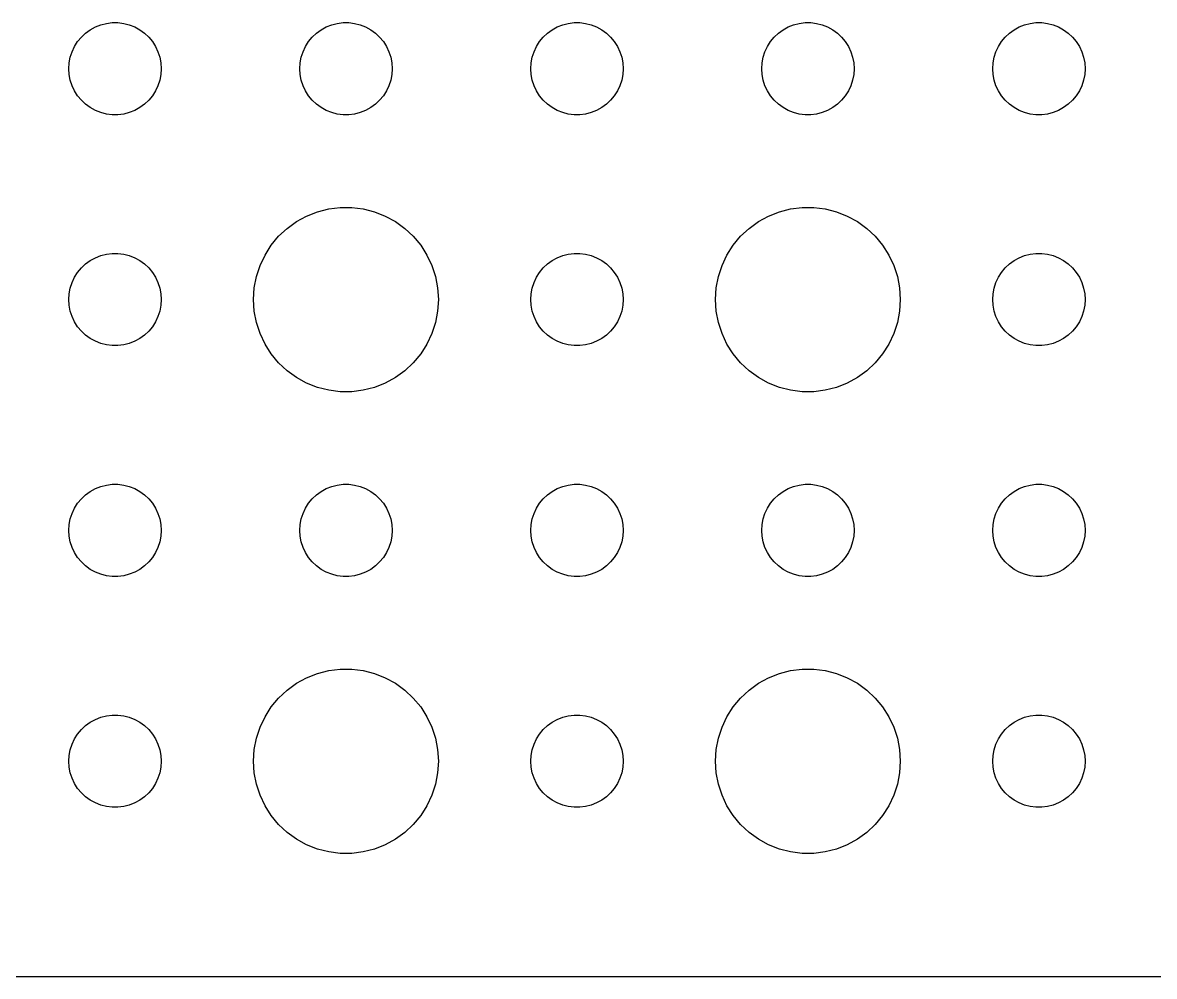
# Model space of a CAD drawing. Header units: metres. Extents: x -150 to 150, y -149 to 149.
# Drawn here: x -3 to 33.75, y -149.49 to -118.5 of the extents above; entities that cross this region are included whole.
import ezdxf

# ---------------------------------------------------------------- set-up
doc = ezdxf.new("R2010")
doc.units = ezdxf.units.M

msp = doc.modelspace()

# ---------------------------------------------------------------- linework, layer by layer
for p, q in [((-0.80373, -118.734), (-0.63866, -118.643)), ((-0.63866, -118.643), (-0.46352, -118.573)), ((-0.46352, -118.573), (-0.28107, -118.527)), ((-0.28107, -118.527), (-0.09418, -118.503)), ((-0.09418, -118.503), (0.09418, -118.503)), ((0.09418, -118.503), (0.28107, -118.527)), ((0.28107, -118.527), (0.46352, -118.573)), ((0.46352, -118.573), (0.63866, -118.643)), ((0.63866, -118.643), (0.80373, -118.734)), ((6.69626, -118.734), (6.86133, -118.643)), ((6.86133, -118.643), (7.03647, -118.573)), ((7.03647, -118.573), (7.21892, -118.527)), ((7.21892, -118.527), (7.40581, -118.503)), ((7.40581, -118.503), (7.59418, -118.503)), ((7.59418, -118.503), (7.78107, -118.527)), ((7.78107, -118.527), (7.96352, -118.573)), ((7.96352, -118.573), (8.13866, -118.643)), ((8.13866, -118.643), (8.30373, -118.734)), ((14.1963, -118.734), (14.3613, -118.643)), ((14.3613, -118.643), (14.5365, -118.573)), ((14.5365, -118.573), (14.7189, -118.527)), ((14.7189, -118.527), (14.9058, -118.503)), ((14.9058, -118.503), (15.0942, -118.503)), ((15.0942, -118.503), (15.2811, -118.527)), ((15.2811, -118.527), (15.4635, -118.573)), ((15.4635, -118.573), (15.6387, -118.643)), ((15.6387, -118.643), (15.8037, -118.734)), ((21.6963, -118.734), (21.8613, -118.643)), ((21.8613, -118.643), (22.0365, -118.573)), ((22.0365, -118.573), (22.2189, -118.527)), ((22.2189, -118.527), (22.4058, -118.503)), ((22.4058, -118.503), (22.5942, -118.503)), ((22.5942, -118.503), (22.7811, -118.527)), ((22.7811, -118.527), (22.9635, -118.573)), ((22.9635, -118.573), (23.1387, -118.643)), ((23.1387, -118.643), (23.3037, -118.734)), ((29.1963, -118.734), (29.3613, -118.643)), ((29.3613, -118.643), (29.5365, -118.573)), ((29.5365, -118.573), (29.7189, -118.527)), ((29.7189, -118.527), (29.9058, -118.503)), ((29.9058, -118.503), (30.0942, -118.503)), ((30.0942, -118.503), (30.2811, -118.527)), ((30.2811, -118.527), (30.4635, -118.573)), ((30.4635, -118.573), (30.6387, -118.643)), ((30.6387, -118.643), (30.8037, -118.734)), ((-1.21352, -119.118), (-1.09344, -118.973)), ((-1.09344, -118.973), (-0.95613, -118.844)), ((-0.95613, -118.844), (-0.80373, -118.734)), ((0.80373, -118.734), (0.95613, -118.844)), ((0.95613, -118.844), (1.09344, -118.973)), ((1.09344, -118.973), (1.21352, -119.118)), ((6.28647, -119.118), (6.40654, -118.973)), ((6.40654, -118.973), (6.54385, -118.844)), ((6.54385, -118.844), (6.69626, -118.734)), ((8.30373, -118.734), (8.45613, -118.844)), ((8.45613, -118.844), (8.59344, -118.973)), ((8.59344, -118.973), (8.71352, -119.118)), ((13.7865, -119.118), (13.9065, -118.973)), ((13.9065, -118.973), (14.0439, -118.844)), ((14.0439, -118.844), (14.1963, -118.734)), ((15.8037, -118.734), (15.9561, -118.844)), ((15.9561, -118.844), (16.0934, -118.973)), ((16.0934, -118.973), (16.2135, -119.118)), ((21.2865, -119.118), (21.4065, -118.973)), ((21.4065, -118.973), (21.5439, -118.844)), ((21.5439, -118.844), (21.6963, -118.734)), ((23.3037, -118.734), (23.4561, -118.844)), ((23.4561, -118.844), (23.5934, -118.973)), ((23.5934, -118.973), (23.7135, -119.118)), ((28.7865, -119.118), (28.9065, -118.973)), ((28.9065, -118.973), (29.0439, -118.844)), ((29.0439, -118.844), (29.1963, -118.734)), ((30.8037, -118.734), (30.9561, -118.844)), ((30.9561, -118.844), (31.0934, -118.973)), ((31.0934, -118.973), (31.2135, -119.118)), ((-1.39465, -119.448), (-1.31445, -119.277)), ((-1.31445, -119.277), (-1.21352, -119.118)), ((1.21352, -119.118), (1.31445, -119.277)), ((1.31445, -119.277), (1.39465, -119.448)), ((6.10533, -119.448), (6.18553, -119.277)), ((6.18553, -119.277), (6.28647, -119.118)), ((8.71352, -119.118), (8.81445, -119.277)), ((8.81445, -119.277), (8.89465, -119.448)), ((13.6053, -119.448), (13.6855, -119.277)), ((13.6855, -119.277), (13.7865, -119.118)), ((16.2135, -119.118), (16.3145, -119.277)), ((16.3145, -119.277), (16.3947, -119.448)), ((21.1053, -119.448), (21.1855, -119.277)), ((21.1855, -119.277), (21.2865, -119.118)), ((23.7135, -119.118), (23.8145, -119.277)), ((23.8145, -119.277), (23.8947, -119.448)), ((28.6053, -119.448), (28.6855, -119.277)), ((28.6855, -119.277), (28.7865, -119.118)), ((31.2135, -119.118), (31.3145, -119.277)), ((31.3145, -119.277), (31.3947, -119.448)), ((-1.48816, -119.812), (-1.45287, -119.627)), ((-1.45287, -119.627), (-1.39465, -119.448)), ((1.39465, -119.448), (1.45287, -119.627)), ((1.45287, -119.627), (1.48816, -119.812)), ((6.01183, -119.812), (6.04712, -119.627)), ((6.04712, -119.627), (6.10533, -119.448)), ((8.89465, -119.448), (8.95287, -119.627)), ((8.95287, -119.627), (8.98816, -119.812)), ((13.5118, -119.812), (13.5471, -119.627)), ((13.5471, -119.627), (13.6053, -119.448)), ((16.3947, -119.448), (16.4529, -119.627)), ((16.4529, -119.627), (16.4882, -119.812)), ((21.0118, -119.812), (21.0471, -119.627)), ((21.0471, -119.627), (21.1053, -119.448)), ((23.8947, -119.448), (23.9529, -119.627)), ((23.9529, -119.627), (23.9882, -119.812)), ((28.5118, -119.812), (28.5471, -119.627)), ((28.5471, -119.627), (28.6053, -119.448)), ((31.3947, -119.448), (31.4529, -119.627)), ((31.4529, -119.627), (31.4882, -119.812)), ((-1.5, -120), (-1.48816, -119.812)), ((-1.48816, -120.188), (-1.5, -120)), ((1.48816, -119.812), (1.5, -120)), ((1.5, -120), (1.48816, -120.188)), ((6, -120), (6.01183, -119.812)), ((6.01183, -120.188), (6, -120)), ((8.98816, -119.812), (9, -120)), ((9, -120), (8.98816, -120.188)), ((13.5, -120), (13.5118, -119.812)), ((13.5118, -120.188), (13.5, -120)), ((16.4882, -119.812), (16.5, -120)), ((16.5, -120), (16.4882, -120.188)), ((21, -120), (21.0118, -119.812)), ((21.0118, -120.188), (21, -120)), ((23.9882, -119.812), (24, -120)), ((24, -120), (23.9882, -120.188)), ((28.5, -120), (28.5118, -119.812)), ((28.5118, -120.188), (28.5, -120)), ((31.4882, -119.812), (31.5, -120)), ((31.5, -120), (31.4882, -120.188)), ((-1.45287, -120.373), (-1.48816, -120.188)), ((-1.39465, -120.552), (-1.45287, -120.373)), ((1.45287, -120.373), (1.39465, -120.552)), ((1.48816, -120.188), (1.45287, -120.373)), ((6.04712, -120.373), (6.01183, -120.188)), ((6.10533, -120.552), (6.04712, -120.373)), ((8.95287, -120.373), (8.89465, -120.552)), ((8.98816, -120.188), (8.95287, -120.373)), ((13.5471, -120.373), (13.5118, -120.188)), ((13.6053, -120.552), (13.5471, -120.373)), ((16.4529, -120.373), (16.3947, -120.552)), ((16.4882, -120.188), (16.4529, -120.373)), ((21.0471, -120.373), (21.0118, -120.188)), ((21.1053, -120.552), (21.0471, -120.373)), ((23.9529, -120.373), (23.8947, -120.552)), ((23.9882, -120.188), (23.9529, -120.373)), ((28.5471, -120.373), (28.5118, -120.188)), ((28.6053, -120.552), (28.5471, -120.373)), ((31.4529, -120.373), (31.3947, -120.552)), ((31.4882, -120.188), (31.4529, -120.373)), ((-1.31445, -120.723), (-1.39465, -120.552)), ((-1.21352, -120.882), (-1.31445, -120.723)), ((-1.09344, -121.027), (-1.21352, -120.882)), ((1.21352, -120.882), (1.09344, -121.027)), ((1.31445, -120.723), (1.21352, -120.882)), ((1.39465, -120.552), (1.31445, -120.723)), ((6.18553, -120.723), (6.10533, -120.552)), ((6.28647, -120.882), (6.18553, -120.723)), ((6.40654, -121.027), (6.28647, -120.882)), ((8.71352, -120.882), (8.59344, -121.027)), ((8.81445, -120.723), (8.71352, -120.882)), ((8.89465, -120.552), (8.81445, -120.723)), ((13.6855, -120.723), (13.6053, -120.552)), ((13.7865, -120.882), (13.6855, -120.723)), ((13.9065, -121.027), (13.7865, -120.882)), ((16.2135, -120.882), (16.0934, -121.027)), ((16.3145, -120.723), (16.2135, -120.882)), ((16.3947, -120.552), (16.3145, -120.723)), ((21.1855, -120.723), (21.1053, -120.552)), ((21.2865, -120.882), (21.1855, -120.723)), ((21.4065, -121.027), (21.2865, -120.882)), ((23.7135, -120.882), (23.5934, -121.027)), ((23.8145, -120.723), (23.7135, -120.882)), ((23.8947, -120.552), (23.8145, -120.723)), ((28.6855, -120.723), (28.6053, -120.552)), ((28.7865, -120.882), (28.6855, -120.723)), ((28.9065, -121.027), (28.7865, -120.882)), ((31.2135, -120.882), (31.0934, -121.027)), ((31.3145, -120.723), (31.2135, -120.882)), ((31.3947, -120.552), (31.3145, -120.723)), ((-0.95613, -121.156), (-1.09344, -121.027)), ((-0.80373, -121.266), (-0.95613, -121.156)), ((-0.63866, -121.357), (-0.80373, -121.266)), ((0.80373, -121.266), (0.63866, -121.357)), ((0.95613, -121.156), (0.80373, -121.266)), ((1.09344, -121.027), (0.95613, -121.156)), ((6.54385, -121.156), (6.40654, -121.027)), ((6.69626, -121.266), (6.54385, -121.156)), ((6.86133, -121.357), (6.69626, -121.266)), ((8.30373, -121.266), (8.13866, -121.357)), ((8.45613, -121.156), (8.30373, -121.266)), ((8.59344, -121.027), (8.45613, -121.156)), ((14.0439, -121.156), (13.9065, -121.027)), ((14.1963, -121.266), (14.0439, -121.156)), ((14.3613, -121.357), (14.1963, -121.266)), ((15.8037, -121.266), (15.6387, -121.357)), ((15.9561, -121.156), (15.8037, -121.266)), ((16.0934, -121.027), (15.9561, -121.156)), ((21.5439, -121.156), (21.4065, -121.027)), ((21.6963, -121.266), (21.5439, -121.156)), ((21.8613, -121.357), (21.6963, -121.266)), ((23.3037, -121.266), (23.1387, -121.357)), ((23.4561, -121.156), (23.3037, -121.266)), ((23.5934, -121.027), (23.4561, -121.156)), ((29.0439, -121.156), (28.9065, -121.027)), ((29.1963, -121.266), (29.0439, -121.156)), ((29.3613, -121.357), (29.1963, -121.266)), ((30.8037, -121.266), (30.6387, -121.357)), ((30.9561, -121.156), (30.8037, -121.266)), ((31.0934, -121.027), (30.9561, -121.156)), ((-0.46352, -121.427), (-0.63866, -121.357)), ((-0.28107, -121.473), (-0.46352, -121.427)), ((-0.09418, -121.497), (-0.28107, -121.473)), ((0.09418, -121.497), (-0.09418, -121.497)), ((0.28107, -121.473), (0.09418, -121.497)), ((0.46352, -121.427), (0.28107, -121.473)), ((0.63866, -121.357), (0.46352, -121.427)), ((7.03647, -121.427), (6.86133, -121.357)), ((7.21892, -121.473), (7.03647, -121.427)), ((7.40581, -121.497), (7.21892, -121.473)), ((7.59418, -121.497), (7.40581, -121.497)), ((7.78107, -121.473), (7.59418, -121.497)), ((7.96352, -121.427), (7.78107, -121.473)), ((8.13866, -121.357), (7.96352, -121.427)), ((14.5365, -121.427), (14.3613, -121.357)), ((14.7189, -121.473), (14.5365, -121.427)), ((14.9058, -121.497), (14.7189, -121.473)), ((15.0942, -121.497), (14.9058, -121.497)), ((15.2811, -121.473), (15.0942, -121.497)), ((15.4635, -121.427), (15.2811, -121.473)), ((15.6387, -121.357), (15.4635, -121.427)), ((22.0365, -121.427), (21.8613, -121.357)), ((22.2189, -121.473), (22.0365, -121.427)), ((22.4058, -121.497), (22.2189, -121.473)), ((22.5942, -121.497), (22.4058, -121.497)), ((22.7811, -121.473), (22.5942, -121.497)), ((22.9635, -121.427), (22.7811, -121.473)), ((23.1387, -121.357), (22.9635, -121.427)), ((29.5365, -121.427), (29.3613, -121.357)), ((29.7189, -121.473), (29.5365, -121.427)), ((29.9058, -121.497), (29.7189, -121.473)), ((30.0942, -121.497), (29.9058, -121.497)), ((30.2811, -121.473), (30.0942, -121.497)), ((30.4635, -121.427), (30.2811, -121.473)), ((30.6387, -121.357), (30.4635, -121.427)), ((6.57294, -124.647), (6.93785, -124.553)), ((6.93785, -124.553), (7.31161, -124.506)), ((7.31161, -124.506), (7.68837, -124.506)), ((7.68837, -124.506), (8.06213, -124.553)), ((8.06213, -124.553), (8.42705, -124.647)), ((21.5729, -124.647), (21.9379, -124.553)), ((21.9379, -124.553), (22.3116, -124.506)), ((22.3116, -124.506), (22.6884, -124.506)), ((22.6884, -124.506), (23.0621, -124.553)), ((23.0621, -124.553), (23.427, -124.647)), ((5.89252, -124.967), (6.22266, -124.786)), ((6.22266, -124.786), (6.57294, -124.647)), ((8.42705, -124.647), (8.77733, -124.786)), ((8.77733, -124.786), (9.10747, -124.967)), ((20.8925, -124.967), (21.2227, -124.786)), ((21.2227, -124.786), (21.5729, -124.647)), ((23.427, -124.647), (23.7773, -124.786)), ((23.7773, -124.786), (24.1075, -124.967)), ((5.31308, -125.446), (5.58772, -125.188)), ((5.58772, -125.188), (5.89252, -124.967)), ((9.10747, -124.967), (9.41226, -125.188)), ((9.41226, -125.188), (9.6869, -125.446)), ((20.3131, -125.446), (20.5877, -125.188)), ((20.5877, -125.188), (20.8925, -124.967)), ((24.1075, -124.967), (24.4123, -125.188)), ((24.4123, -125.188), (24.6869, -125.446)), ((5.07294, -125.737), (5.31308, -125.446)), ((9.6869, -125.446), (9.92705, -125.737)), ((20.0729, -125.737), (20.3131, -125.446)), ((24.6869, -125.446), (24.927, -125.737)), ((-0.46352, -126.073), (-0.28107, -126.027)), ((-0.28107, -126.027), (-0.09418, -126.003)), ((-0.09418, -126.003), (0.09418, -126.003)), ((0.09418, -126.003), (0.28107, -126.027)), ((0.28107, -126.027), (0.46352, -126.073)), ((4.87108, -126.055), (5.07294, -125.737)), ((9.92705, -125.737), (10.1289, -126.055)), ((14.5365, -126.073), (14.7189, -126.027)), ((14.7189, -126.027), (14.9058, -126.003)), ((14.9058, -126.003), (15.0942, -126.003)), ((15.0942, -126.003), (15.2811, -126.027)), ((15.2811, -126.027), (15.4635, -126.073)), ((19.8711, -126.055), (20.0729, -125.737)), ((24.927, -125.737), (25.1289, -126.055)), ((29.5365, -126.073), (29.7189, -126.027)), ((29.7189, -126.027), (29.9058, -126.003)), ((29.9058, -126.003), (30.0942, -126.003)), ((30.0942, -126.003), (30.2811, -126.027)), ((30.2811, -126.027), (30.4635, -126.073)), ((-1.09344, -126.473), (-0.95613, -126.344)), ((-0.95613, -126.344), (-0.80373, -126.234)), ((-0.80373, -126.234), (-0.63866, -126.143)), ((-0.63866, -126.143), (-0.46352, -126.073)), ((0.46352, -126.073), (0.63866, -126.143)), ((0.63866, -126.143), (0.80373, -126.234)), ((0.80373, -126.234), (0.95613, -126.344)), ((0.95613, -126.344), (1.09344, -126.473)), ((4.59424, -126.754), (4.71066, -126.396)), ((4.71066, -126.396), (4.87108, -126.055)), ((10.1289, -126.055), (10.2893, -126.396)), ((10.2893, -126.396), (10.4057, -126.754)), ((13.9065, -126.473), (14.0439, -126.344)), ((14.0439, -126.344), (14.1963, -126.234)), ((14.1963, -126.234), (14.3613, -126.143)), ((14.3613, -126.143), (14.5365, -126.073)), ((15.4635, -126.073), (15.6387, -126.143)), ((15.6387, -126.143), (15.8037, -126.234)), ((15.8037, -126.234), (15.9561, -126.344)), ((15.9561, -126.344), (16.0934, -126.473)), ((19.5942, -126.754), (19.7107, -126.396)), ((19.7107, -126.396), (19.8711, -126.055)), ((25.1289, -126.055), (25.2893, -126.396)), ((25.2893, -126.396), (25.4057, -126.754)), ((28.9065, -126.473), (29.0439, -126.344)), ((29.0439, -126.344), (29.1963, -126.234)), ((29.1963, -126.234), (29.3613, -126.143)), ((29.3613, -126.143), (29.5365, -126.073)), ((30.4635, -126.073), (30.6387, -126.143)), ((30.6387, -126.143), (30.8037, -126.234)), ((30.8037, -126.234), (30.9561, -126.344)), ((30.9561, -126.344), (31.0934, -126.473)), ((-1.39465, -126.948), (-1.31445, -126.777)), ((-1.31445, -126.777), (-1.21352, -126.618)), ((-1.21352, -126.618), (-1.09344, -126.473)), ((1.09344, -126.473), (1.21352, -126.618)), ((1.21352, -126.618), (1.31445, -126.777)), ((1.31445, -126.777), (1.39465, -126.948)), ((4.52365, -127.124), (4.59424, -126.754)), ((10.4057, -126.754), (10.4763, -127.124)), ((13.6053, -126.948), (13.6855, -126.777)), ((13.6855, -126.777), (13.7865, -126.618)), ((13.7865, -126.618), (13.9065, -126.473)), ((16.0934, -126.473), (16.2135, -126.618)), ((16.2135, -126.618), (16.3145, -126.777)), ((16.3145, -126.777), (16.3947, -126.948)), ((19.5237, -127.124), (19.5942, -126.754)), ((25.4057, -126.754), (25.4763, -127.124)), ((28.6053, -126.948), (28.6855, -126.777)), ((28.6855, -126.777), (28.7865, -126.618)), ((28.7865, -126.618), (28.9065, -126.473)), ((31.0934, -126.473), (31.2135, -126.618)), ((31.2135, -126.618), (31.3145, -126.777)), ((31.3145, -126.777), (31.3947, -126.948)), ((-1.48816, -127.312), (-1.45287, -127.127)), ((-1.45287, -127.127), (-1.39465, -126.948)), ((1.39465, -126.948), (1.45287, -127.127)), ((1.45287, -127.127), (1.48816, -127.312)), ((4.5, -127.5), (4.52365, -127.124)), ((10.4763, -127.124), (10.5, -127.5)), ((13.5118, -127.312), (13.5471, -127.127)), ((13.5471, -127.127), (13.6053, -126.948)), ((16.3947, -126.948), (16.4529, -127.127)), ((16.4529, -127.127), (16.4882, -127.312)), ((19.5, -127.5), (19.5237, -127.124)), ((25.4763, -127.124), (25.5, -127.5)), ((28.5118, -127.312), (28.5471, -127.127)), ((28.5471, -127.127), (28.6053, -126.948)), ((31.3947, -126.948), (31.4529, -127.127)), ((31.4529, -127.127), (31.4882, -127.312)), ((-1.5, -127.5), (-1.48816, -127.312)), ((-1.48816, -127.688), (-1.5, -127.5)), ((1.48816, -127.312), (1.5, -127.5)), ((1.5, -127.5), (1.48816, -127.688)), ((4.52365, -127.876), (4.5, -127.5)), ((10.5, -127.5), (10.4763, -127.876)), ((13.5, -127.5), (13.5118, -127.312)), ((13.5118, -127.688), (13.5, -127.5)), ((16.4882, -127.312), (16.5, -127.5)), ((16.5, -127.5), (16.4882, -127.688)), ((19.5237, -127.876), (19.5, -127.5)), ((25.5, -127.5), (25.4763, -127.876)), ((28.5, -127.5), (28.5118, -127.312)), ((28.5118, -127.688), (28.5, -127.5)), ((31.4882, -127.312), (31.5, -127.5)), ((31.5, -127.5), (31.4882, -127.688)), ((-1.45287, -127.873), (-1.48816, -127.688)), ((-1.39465, -128.052), (-1.45287, -127.873)), ((1.45287, -127.873), (1.39465, -128.052)), ((1.48816, -127.688), (1.45287, -127.873)), ((4.59424, -128.246), (4.52365, -127.876)), ((10.4763, -127.876), (10.4057, -128.246)), ((13.5471, -127.873), (13.5118, -127.688)), ((13.6053, -128.052), (13.5471, -127.873)), ((16.4529, -127.873), (16.3947, -128.052)), ((16.4882, -127.688), (16.4529, -127.873)), ((19.5942, -128.246), (19.5237, -127.876)), ((25.4763, -127.876), (25.4057, -128.246)), ((28.5471, -127.873), (28.5118, -127.688)), ((28.6053, -128.052), (28.5471, -127.873)), ((31.4529, -127.873), (31.3947, -128.052)), ((31.4882, -127.688), (31.4529, -127.873)), ((-1.31445, -128.223), (-1.39465, -128.052)), ((-1.21352, -128.382), (-1.31445, -128.223)), ((1.31445, -128.223), (1.21352, -128.382)), ((1.39465, -128.052), (1.31445, -128.223)), ((4.71066, -128.604), (4.59424, -128.246)), ((10.4057, -128.246), (10.2893, -128.604)), ((13.6855, -128.223), (13.6053, -128.052)), ((13.7865, -128.382), (13.6855, -128.223)), ((16.3145, -128.223), (16.2135, -128.382)), ((16.3947, -128.052), (16.3145, -128.223)), ((19.7107, -128.604), (19.5942, -128.246)), ((25.4057, -128.246), (25.2893, -128.604)), ((28.6855, -128.223), (28.6053, -128.052)), ((28.7865, -128.382), (28.6855, -128.223)), ((31.3145, -128.223), (31.2135, -128.382)), ((31.3947, -128.052), (31.3145, -128.223)), ((-1.09344, -128.527), (-1.21352, -128.382)), ((-0.95613, -128.656), (-1.09344, -128.527)), ((1.09344, -128.527), (0.95613, -128.656)), ((1.21352, -128.382), (1.09344, -128.527)), ((4.87108, -128.945), (4.71066, -128.604)), ((10.2893, -128.604), (10.1289, -128.945)), ((13.9065, -128.527), (13.7865, -128.382)), ((14.0439, -128.656), (13.9065, -128.527)), ((16.0934, -128.527), (15.9561, -128.656)), ((16.2135, -128.382), (16.0934, -128.527)), ((19.8711, -128.945), (19.7107, -128.604)), ((25.2893, -128.604), (25.1289, -128.945)), ((28.9065, -128.527), (28.7865, -128.382)), ((29.0439, -128.656), (28.9065, -128.527)), ((31.0934, -128.527), (30.9561, -128.656)), ((31.2135, -128.382), (31.0934, -128.527)), ((-0.80373, -128.766), (-0.95613, -128.656)), ((-0.63866, -128.857), (-0.80373, -128.766)), ((-0.46352, -128.927), (-0.63866, -128.857)), ((-0.28107, -128.973), (-0.46352, -128.927)), ((-0.09418, -128.997), (-0.28107, -128.973)), ((0.28107, -128.973), (0.09418, -128.997)), ((0.46352, -128.927), (0.28107, -128.973)), ((0.63866, -128.857), (0.46352, -128.927)), ((0.80373, -128.766), (0.63866, -128.857)), ((0.95613, -128.656), (0.80373, -128.766)), ((5.07294, -129.263), (4.87108, -128.945)), ((10.1289, -128.945), (9.92705, -129.263)), ((14.1963, -128.766), (14.0439, -128.656)), ((14.3613, -128.857), (14.1963, -128.766)), ((14.5365, -128.927), (14.3613, -128.857)), ((14.7189, -128.973), (14.5365, -128.927)), ((14.9058, -128.997), (14.7189, -128.973)), ((15.2811, -128.973), (15.0942, -128.997)), ((15.4635, -128.927), (15.2811, -128.973)), ((15.6387, -128.857), (15.4635, -128.927)), ((15.8037, -128.766), (15.6387, -128.857)), ((15.9561, -128.656), (15.8037, -128.766)), ((20.0729, -129.263), (19.8711, -128.945)), ((25.1289, -128.945), (24.927, -129.263)), ((29.1963, -128.766), (29.0439, -128.656)), ((29.3613, -128.857), (29.1963, -128.766)), ((29.5365, -128.927), (29.3613, -128.857)), ((29.7189, -128.973), (29.5365, -128.927)), ((29.9058, -128.997), (29.7189, -128.973)), ((30.2811, -128.973), (30.0942, -128.997)), ((30.4635, -128.927), (30.2811, -128.973)), ((30.6387, -128.857), (30.4635, -128.927)), ((30.8037, -128.766), (30.6387, -128.857)), ((30.9561, -128.656), (30.8037, -128.766)), ((0.09418, -128.997), (-0.09418, -128.997)), ((5.31308, -129.554), (5.07294, -129.263)), ((9.92705, -129.263), (9.6869, -129.554)), ((15.0942, -128.997), (14.9058, -128.997)), ((20.3131, -129.554), (20.0729, -129.263)), ((24.927, -129.263), (24.6869, -129.554)), ((30.0942, -128.997), (29.9058, -128.997)), ((5.58772, -129.812), (5.31308, -129.554)), ((9.6869, -129.554), (9.41226, -129.812)), ((20.5877, -129.812), (20.3131, -129.554)), ((24.6869, -129.554), (24.4123, -129.812)), ((5.89252, -130.033), (5.58772, -129.812)), ((6.22266, -130.214), (5.89252, -130.033)), ((9.10747, -130.033), (8.77733, -130.214)), ((9.41226, -129.812), (9.10747, -130.033)), ((20.8925, -130.033), (20.5877, -129.812)), ((21.2227, -130.214), (20.8925, -130.033)), ((24.1075, -130.033), (23.7773, -130.214)), ((24.4123, -129.812), (24.1075, -130.033)), ((6.57294, -130.353), (6.22266, -130.214)), ((6.93785, -130.447), (6.57294, -130.353)), ((7.31161, -130.494), (6.93785, -130.447)), ((8.06213, -130.447), (7.68837, -130.494)), ((8.42705, -130.353), (8.06213, -130.447)), ((8.77733, -130.214), (8.42705, -130.353)), ((21.5729, -130.353), (21.2227, -130.214)), ((21.9379, -130.447), (21.5729, -130.353)), ((22.3116, -130.494), (21.9379, -130.447)), ((23.0621, -130.447), (22.6884, -130.494)), ((23.427, -130.353), (23.0621, -130.447)), ((23.7773, -130.214), (23.427, -130.353)), ((7.68837, -130.494), (7.31161, -130.494)), ((22.6884, -130.494), (22.3116, -130.494)), ((-0.95613, -133.844), (-0.80373, -133.734)), ((-0.80373, -133.734), (-0.63866, -133.643)), ((-0.63866, -133.643), (-0.46352, -133.573)), ((-0.46352, -133.573), (-0.28107, -133.527)), ((-0.28107, -133.527), (-0.09418, -133.503)), ((-0.09418, -133.503), (0.09418, -133.503)), ((0.09418, -133.503), (0.28107, -133.527)), ((0.28107, -133.527), (0.46352, -133.573)), ((0.46352, -133.573), (0.63866, -133.643)), ((0.63866, -133.643), (0.80373, -133.734)), ((0.80373, -133.734), (0.95613, -133.844)), ((6.54385, -133.844), (6.69626, -133.734)), ((6.69626, -133.734), (6.86133, -133.643)), ((6.86133, -133.643), (7.03647, -133.573)), ((7.03647, -133.573), (7.21892, -133.527)), ((7.21892, -133.527), (7.40581, -133.503)), ((7.40581, -133.503), (7.59418, -133.503)), ((7.59418, -133.503), (7.78107, -133.527)), ((7.78107, -133.527), (7.96352, -133.573)), ((7.96352, -133.573), (8.13866, -133.643)), ((8.13866, -133.643), (8.30373, -133.734)), ((8.30373, -133.734), (8.45613, -133.844)), ((14.0439, -133.844), (14.1963, -133.734)), ((14.1963, -133.734), (14.3613, -133.643)), ((14.3613, -133.643), (14.5365, -133.573)), ((14.5365, -133.573), (14.7189, -133.527)), ((14.7189, -133.527), (14.9058, -133.503)), ((14.9058, -133.503), (15.0942, -133.503)), ((15.0942, -133.503), (15.2811, -133.527)), ((15.2811, -133.527), (15.4635, -133.573)), ((15.4635, -133.573), (15.6387, -133.643)), ((15.6387, -133.643), (15.8037, -133.734)), ((15.8037, -133.734), (15.9561, -133.844)), ((21.5439, -133.844), (21.6963, -133.734)), ((21.6963, -133.734), (21.8613, -133.643)), ((21.8613, -133.643), (22.0365, -133.573)), ((22.0365, -133.573), (22.2189, -133.527)), ((22.2189, -133.527), (22.4058, -133.503)), ((22.4058, -133.503), (22.5942, -133.503)), ((22.5942, -133.503), (22.7811, -133.527)), ((22.7811, -133.527), (22.9635, -133.573)), ((22.9635, -133.573), (23.1387, -133.643)), ((23.1387, -133.643), (23.3037, -133.734)), ((23.3037, -133.734), (23.4561, -133.844)), ((29.0439, -133.844), (29.1963, -133.734)), ((29.1963, -133.734), (29.3613, -133.643)), ((29.3613, -133.643), (29.5365, -133.573)), ((29.5365, -133.573), (29.7189, -133.527)), ((29.7189, -133.527), (29.9058, -133.503)), ((29.9058, -133.503), (30.0942, -133.503)), ((30.0942, -133.503), (30.2811, -133.527)), ((30.2811, -133.527), (30.4635, -133.573)), ((30.4635, -133.573), (30.6387, -133.643)), ((30.6387, -133.643), (30.8037, -133.734)), ((30.8037, -133.734), (30.9561, -133.844)), ((-1.31445, -134.277), (-1.21352, -134.118)), ((-1.21352, -134.118), (-1.09344, -133.973)), ((-1.09344, -133.973), (-0.95613, -133.844)), ((0.95613, -133.844), (1.09344, -133.973)), ((1.09344, -133.973), (1.21352, -134.118)), ((1.21352, -134.118), (1.31445, -134.277)), ((6.18553, -134.277), (6.28647, -134.118)), ((6.28647, -134.118), (6.40654, -133.973)), ((6.40654, -133.973), (6.54385, -133.844)), ((8.45613, -133.844), (8.59344, -133.973)), ((8.59344, -133.973), (8.71352, -134.118)), ((8.71352, -134.118), (8.81445, -134.277)), ((13.6855, -134.277), (13.7865, -134.118)), ((13.7865, -134.118), (13.9065, -133.973)), ((13.9065, -133.973), (14.0439, -133.844)), ((15.9561, -133.844), (16.0934, -133.973)), ((16.0934, -133.973), (16.2135, -134.118)), ((16.2135, -134.118), (16.3145, -134.277)), ((21.1855, -134.277), (21.2865, -134.118)), ((21.2865, -134.118), (21.4065, -133.973)), ((21.4065, -133.973), (21.5439, -133.844)), ((23.4561, -133.844), (23.5934, -133.973)), ((23.5934, -133.973), (23.7135, -134.118)), ((23.7135, -134.118), (23.8145, -134.277)), ((28.6855, -134.277), (28.7865, -134.118)), ((28.7865, -134.118), (28.9065, -133.973)), ((28.9065, -133.973), (29.0439, -133.844)), ((30.9561, -133.844), (31.0934, -133.973)), ((31.0934, -133.973), (31.2135, -134.118)), ((31.2135, -134.118), (31.3145, -134.277)), ((-1.45287, -134.627), (-1.39465, -134.448)), ((-1.39465, -134.448), (-1.31445, -134.277)), ((1.31445, -134.277), (1.39465, -134.448)), ((1.39465, -134.448), (1.45287, -134.627)), ((6.04712, -134.627), (6.10533, -134.448)), ((6.10533, -134.448), (6.18553, -134.277)), ((8.81445, -134.277), (8.89465, -134.448)), ((8.89465, -134.448), (8.95287, -134.627)), ((13.5471, -134.627), (13.6053, -134.448)), ((13.6053, -134.448), (13.6855, -134.277)), ((16.3145, -134.277), (16.3947, -134.448)), ((16.3947, -134.448), (16.4529, -134.627)), ((21.0471, -134.627), (21.1053, -134.448)), ((21.1053, -134.448), (21.1855, -134.277)), ((23.8145, -134.277), (23.8947, -134.448)), ((23.8947, -134.448), (23.9529, -134.627)), ((28.5471, -134.627), (28.6053, -134.448)), ((28.6053, -134.448), (28.6855, -134.277)), ((31.3145, -134.277), (31.3947, -134.448)), ((31.3947, -134.448), (31.4529, -134.627)), ((-1.5, -135), (-1.48816, -134.812)), ((-1.48816, -134.812), (-1.45287, -134.627)), ((1.45287, -134.627), (1.48816, -134.812)), ((1.48816, -134.812), (1.5, -135)), ((6, -135), (6.01183, -134.812)), ((6.01183, -134.812), (6.04712, -134.627)), ((8.95287, -134.627), (8.98816, -134.812)), ((8.98816, -134.812), (9, -135)), ((13.5, -135), (13.5118, -134.812)), ((13.5118, -134.812), (13.5471, -134.627)), ((16.4529, -134.627), (16.4882, -134.812)), ((16.4882, -134.812), (16.5, -135)), ((21, -135), (21.0118, -134.812)), ((21.0118, -134.812), (21.0471, -134.627)), ((23.9529, -134.627), (23.9882, -134.812)), ((23.9882, -134.812), (24, -135)), ((28.5, -135), (28.5118, -134.812)), ((28.5118, -134.812), (28.5471, -134.627)), ((31.4529, -134.627), (31.4882, -134.812)), ((31.4882, -134.812), (31.5, -135)), ((-1.48816, -135.188), (-1.5, -135)), ((-1.45287, -135.373), (-1.48816, -135.188)), ((1.48816, -135.188), (1.45287, -135.373)), ((1.5, -135), (1.48816, -135.188)), ((6.01183, -135.188), (6, -135)), ((6.04712, -135.373), (6.01183, -135.188)), ((8.98816, -135.188), (8.95287, -135.373)), ((9, -135), (8.98816, -135.188)), ((13.5118, -135.188), (13.5, -135)), ((13.5471, -135.373), (13.5118, -135.188)), ((16.4882, -135.188), (16.4529, -135.373)), ((16.5, -135), (16.4882, -135.188)), ((21.0118, -135.188), (21, -135)), ((21.0471, -135.373), (21.0118, -135.188)), ((23.9882, -135.188), (23.9529, -135.373)), ((24, -135), (23.9882, -135.188)), ((28.5118, -135.188), (28.5, -135)), ((28.5471, -135.373), (28.5118, -135.188)), ((31.4882, -135.188), (31.4529, -135.373)), ((31.5, -135), (31.4882, -135.188)), ((-1.39465, -135.552), (-1.45287, -135.373)), ((-1.31445, -135.723), (-1.39465, -135.552)), ((1.39465, -135.552), (1.31445, -135.723)), ((1.45287, -135.373), (1.39465, -135.552)), ((6.10533, -135.552), (6.04712, -135.373)), ((6.18553, -135.723), (6.10533, -135.552)), ((8.89465, -135.552), (8.81445, -135.723)), ((8.95287, -135.373), (8.89465, -135.552)), ((13.6053, -135.552), (13.5471, -135.373)), ((13.6855, -135.723), (13.6053, -135.552)), ((16.3947, -135.552), (16.3145, -135.723)), ((16.4529, -135.373), (16.3947, -135.552)), ((21.1053, -135.552), (21.0471, -135.373)), ((21.1855, -135.723), (21.1053, -135.552)), ((23.8947, -135.552), (23.8145, -135.723)), ((23.9529, -135.373), (23.8947, -135.552)), ((28.6053, -135.552), (28.5471, -135.373)), ((28.6855, -135.723), (28.6053, -135.552)), ((31.3947, -135.552), (31.3145, -135.723)), ((31.4529, -135.373), (31.3947, -135.552)), ((-1.21352, -135.882), (-1.31445, -135.723)), ((-1.09344, -136.027), (-1.21352, -135.882)), ((1.21352, -135.882), (1.09344, -136.027)), ((1.31445, -135.723), (1.21352, -135.882)), ((6.28647, -135.882), (6.18553, -135.723)), ((6.40654, -136.027), (6.28647, -135.882)), ((8.71352, -135.882), (8.59344, -136.027)), ((8.81445, -135.723), (8.71352, -135.882)), ((13.7865, -135.882), (13.6855, -135.723)), ((13.9065, -136.027), (13.7865, -135.882)), ((16.2135, -135.882), (16.0934, -136.027)), ((16.3145, -135.723), (16.2135, -135.882)), ((21.2865, -135.882), (21.1855, -135.723)), ((21.4065, -136.027), (21.2865, -135.882)), ((23.7135, -135.882), (23.5934, -136.027)), ((23.8145, -135.723), (23.7135, -135.882)), ((28.7865, -135.882), (28.6855, -135.723)), ((28.9065, -136.027), (28.7865, -135.882)), ((31.2135, -135.882), (31.0934, -136.027)), ((31.3145, -135.723), (31.2135, -135.882)), ((-0.95613, -136.156), (-1.09344, -136.027)), ((-0.80373, -136.266), (-0.95613, -136.156)), ((-0.63866, -136.357), (-0.80373, -136.266)), ((0.80373, -136.266), (0.63866, -136.357)), ((0.95613, -136.156), (0.80373, -136.266)), ((1.09344, -136.027), (0.95613, -136.156)), ((6.54385, -136.156), (6.40654, -136.027)), ((6.69626, -136.266), (6.54385, -136.156)), ((6.86133, -136.357), (6.69626, -136.266)), ((8.30373, -136.266), (8.13866, -136.357)), ((8.45613, -136.156), (8.30373, -136.266)), ((8.59344, -136.027), (8.45613, -136.156)), ((14.0439, -136.156), (13.9065, -136.027)), ((14.1963, -136.266), (14.0439, -136.156)), ((14.3613, -136.357), (14.1963, -136.266)), ((15.8037, -136.266), (15.6387, -136.357)), ((15.9561, -136.156), (15.8037, -136.266)), ((16.0934, -136.027), (15.9561, -136.156)), ((21.5439, -136.156), (21.4065, -136.027)), ((21.6963, -136.266), (21.5439, -136.156)), ((21.8613, -136.357), (21.6963, -136.266)), ((23.3037, -136.266), (23.1387, -136.357)), ((23.4561, -136.156), (23.3037, -136.266)), ((23.5934, -136.027), (23.4561, -136.156)), ((29.0439, -136.156), (28.9065, -136.027)), ((29.1963, -136.266), (29.0439, -136.156)), ((29.3613, -136.357), (29.1963, -136.266)), ((30.8037, -136.266), (30.6387, -136.357)), ((30.9561, -136.156), (30.8037, -136.266)), ((31.0934, -136.027), (30.9561, -136.156)), ((-0.46352, -136.427), (-0.63866, -136.357)), ((-0.28107, -136.473), (-0.46352, -136.427)), ((-0.09418, -136.497), (-0.28107, -136.473)), ((0.09418, -136.497), (-0.09418, -136.497)), ((0.28107, -136.473), (0.09418, -136.497)), ((0.46352, -136.427), (0.28107, -136.473)), ((0.63866, -136.357), (0.46352, -136.427)), ((7.03647, -136.427), (6.86133, -136.357)), ((7.21892, -136.473), (7.03647, -136.427)), ((7.40581, -136.497), (7.21892, -136.473)), ((7.59418, -136.497), (7.40581, -136.497)), ((7.78107, -136.473), (7.59418, -136.497)), ((7.96352, -136.427), (7.78107, -136.473)), ((8.13866, -136.357), (7.96352, -136.427)), ((14.5365, -136.427), (14.3613, -136.357)), ((14.7189, -136.473), (14.5365, -136.427)), ((14.9058, -136.497), (14.7189, -136.473)), ((15.0942, -136.497), (14.9058, -136.497)), ((15.2811, -136.473), (15.0942, -136.497)), ((15.4635, -136.427), (15.2811, -136.473)), ((15.6387, -136.357), (15.4635, -136.427)), ((22.0365, -136.427), (21.8613, -136.357)), ((22.2189, -136.473), (22.0365, -136.427)), ((22.4058, -136.497), (22.2189, -136.473)), ((22.5942, -136.497), (22.4058, -136.497)), ((22.7811, -136.473), (22.5942, -136.497)), ((22.9635, -136.427), (22.7811, -136.473)), ((23.1387, -136.357), (22.9635, -136.427)), ((29.5365, -136.427), (29.3613, -136.357)), ((29.7189, -136.473), (29.5365, -136.427)), ((29.9058, -136.497), (29.7189, -136.473)), ((30.0942, -136.497), (29.9058, -136.497)), ((30.2811, -136.473), (30.0942, -136.497)), ((30.4635, -136.427), (30.2811, -136.473)), ((30.6387, -136.357), (30.4635, -136.427)), ((6.22266, -139.786), (6.57294, -139.647)), ((6.57294, -139.647), (6.93785, -139.553)), ((6.93785, -139.553), (7.31161, -139.506)), ((7.31161, -139.506), (7.68837, -139.506)), ((7.68837, -139.506), (8.06213, -139.553)), ((8.06213, -139.553), (8.42705, -139.647)), ((8.42705, -139.647), (8.77733, -139.786)), ((21.2227, -139.786), (21.5729, -139.647)), ((21.5729, -139.647), (21.9379, -139.553)), ((21.9379, -139.553), (22.3116, -139.506)), ((22.3116, -139.506), (22.6884, -139.506)), ((22.6884, -139.506), (23.0621, -139.553)), ((23.0621, -139.553), (23.427, -139.647)), ((23.427, -139.647), (23.7773, -139.786)), ((5.58772, -140.188), (5.89252, -139.967)), ((5.89252, -139.967), (6.22266, -139.786)), ((8.77733, -139.786), (9.10747, -139.967)), ((9.10747, -139.967), (9.41226, -140.188)), ((20.5877, -140.188), (20.8925, -139.967)), ((20.8925, -139.967), (21.2227, -139.786)), ((23.7773, -139.786), (24.1075, -139.967)), ((24.1075, -139.967), (24.4123, -140.188)), ((5.31308, -140.446), (5.58772, -140.188)), ((9.41226, -140.188), (9.6869, -140.446)), ((20.3131, -140.446), (20.5877, -140.188)), ((24.4123, -140.188), (24.6869, -140.446)), ((4.87108, -141.055), (5.07294, -140.737)), ((5.07294, -140.737), (5.31308, -140.446)), ((9.6869, -140.446), (9.92705, -140.737)), ((9.92705, -140.737), (10.1289, -141.055)), ((19.8711, -141.055), (20.0729, -140.737)), ((20.0729, -140.737), (20.3131, -140.446)), ((24.6869, -140.446), (24.927, -140.737)), ((24.927, -140.737), (25.1289, -141.055)), ((-0.63866, -141.143), (-0.46352, -141.073)), ((-0.46352, -141.073), (-0.28107, -141.027)), ((-0.28107, -141.027), (-0.09418, -141.003)), ((-0.09418, -141.003), (0.09418, -141.003)), ((0.09418, -141.003), (0.28107, -141.027)), ((0.28107, -141.027), (0.46352, -141.073)), ((0.46352, -141.073), (0.63866, -141.143)), ((4.71066, -141.396), (4.87108, -141.055)), ((10.1289, -141.055), (10.2893, -141.396)), ((14.3613, -141.143), (14.5365, -141.073)), ((14.5365, -141.073), (14.7189, -141.027)), ((14.7189, -141.027), (14.9058, -141.003)), ((14.9058, -141.003), (15.0942, -141.003)), ((15.0942, -141.003), (15.2811, -141.027)), ((15.2811, -141.027), (15.4635, -141.073)), ((15.4635, -141.073), (15.6387, -141.143)), ((19.7107, -141.396), (19.8711, -141.055)), ((25.1289, -141.055), (25.2893, -141.396)), ((29.3613, -141.143), (29.5365, -141.073)), ((29.5365, -141.073), (29.7189, -141.027)), ((29.7189, -141.027), (29.9058, -141.003)), ((29.9058, -141.003), (30.0942, -141.003)), ((30.0942, -141.003), (30.2811, -141.027)), ((30.2811, -141.027), (30.4635, -141.073)), ((30.4635, -141.073), (30.6387, -141.143)), ((-1.21352, -141.618), (-1.09344, -141.473)), ((-1.09344, -141.473), (-0.95613, -141.344)), ((-0.95613, -141.344), (-0.80373, -141.234)), ((-0.80373, -141.234), (-0.63866, -141.143)), ((0.63866, -141.143), (0.80373, -141.234)), ((0.80373, -141.234), (0.95613, -141.344)), ((0.95613, -141.344), (1.09344, -141.473)), ((1.09344, -141.473), (1.21352, -141.618)), ((4.59424, -141.754), (4.71066, -141.396)), ((10.2893, -141.396), (10.4057, -141.754)), ((13.7865, -141.618), (13.9065, -141.473)), ((13.9065, -141.473), (14.0439, -141.344)), ((14.0439, -141.344), (14.1963, -141.234)), ((14.1963, -141.234), (14.3613, -141.143)), ((15.6387, -141.143), (15.8037, -141.234)), ((15.8037, -141.234), (15.9561, -141.344)), ((15.9561, -141.344), (16.0934, -141.473)), ((16.0934, -141.473), (16.2135, -141.618)), ((19.5942, -141.754), (19.7107, -141.396)), ((25.2893, -141.396), (25.4057, -141.754)), ((28.7865, -141.618), (28.9065, -141.473)), ((28.9065, -141.473), (29.0439, -141.344)), ((29.0439, -141.344), (29.1963, -141.234)), ((29.1963, -141.234), (29.3613, -141.143)), ((30.6387, -141.143), (30.8037, -141.234)), ((30.8037, -141.234), (30.9561, -141.344)), ((30.9561, -141.344), (31.0934, -141.473)), ((31.0934, -141.473), (31.2135, -141.618)), ((-1.39465, -141.948), (-1.31445, -141.777)), ((-1.31445, -141.777), (-1.21352, -141.618)), ((1.21352, -141.618), (1.31445, -141.777)), ((1.31445, -141.777), (1.39465, -141.948)), ((4.52365, -142.124), (4.59424, -141.754)), ((10.4057, -141.754), (10.4763, -142.124)), ((13.6053, -141.948), (13.6855, -141.777)), ((13.6855, -141.777), (13.7865, -141.618)), ((16.2135, -141.618), (16.3145, -141.777)), ((16.3145, -141.777), (16.3947, -141.948)), ((19.5237, -142.124), (19.5942, -141.754)), ((25.4057, -141.754), (25.4763, -142.124)), ((28.6053, -141.948), (28.6855, -141.777)), ((28.6855, -141.777), (28.7865, -141.618)), ((31.2135, -141.618), (31.3145, -141.777)), ((31.3145, -141.777), (31.3947, -141.948)), ((-1.48816, -142.312), (-1.45287, -142.127)), ((-1.45287, -142.127), (-1.39465, -141.948)), ((1.39465, -141.948), (1.45287, -142.127)), ((1.45287, -142.127), (1.48816, -142.312)), ((4.5, -142.5), (4.52365, -142.124)), ((10.4763, -142.124), (10.5, -142.5)), ((13.5118, -142.312), (13.5471, -142.127)), ((13.5471, -142.127), (13.6053, -141.948)), ((16.3947, -141.948), (16.4529, -142.127)), ((16.4529, -142.127), (16.4882, -142.312)), ((19.5, -142.5), (19.5237, -142.124)), ((25.4763, -142.124), (25.5, -142.5)), ((28.5118, -142.312), (28.5471, -142.127)), ((28.5471, -142.127), (28.6053, -141.948)), ((31.3947, -141.948), (31.4529, -142.127)), ((31.4529, -142.127), (31.4882, -142.312)), ((-1.5, -142.5), (-1.48816, -142.312)), ((-1.48816, -142.688), (-1.5, -142.5)), ((1.48816, -142.312), (1.5, -142.5)), ((1.5, -142.5), (1.48816, -142.688)), ((4.52365, -142.876), (4.5, -142.5)), ((10.5, -142.5), (10.4763, -142.876)), ((13.5, -142.5), (13.5118, -142.312)), ((13.5118, -142.688), (13.5, -142.5)), ((16.4882, -142.312), (16.5, -142.5)), ((16.5, -142.5), (16.4882, -142.688)), ((19.5237, -142.876), (19.5, -142.5)), ((25.5, -142.5), (25.4763, -142.876)), ((28.5, -142.5), (28.5118, -142.312)), ((28.5118, -142.688), (28.5, -142.5)), ((31.4882, -142.312), (31.5, -142.5)), ((31.5, -142.5), (31.4882, -142.688)), ((-1.45287, -142.873), (-1.48816, -142.688)), ((-1.39465, -143.052), (-1.45287, -142.873)), ((1.45287, -142.873), (1.39465, -143.052)), ((1.48816, -142.688), (1.45287, -142.873)), ((4.59424, -143.246), (4.52365, -142.876)), ((10.4763, -142.876), (10.4057, -143.246)), ((13.5471, -142.873), (13.5118, -142.688)), ((13.6053, -143.052), (13.5471, -142.873)), ((16.4529, -142.873), (16.3947, -143.052)), ((16.4882, -142.688), (16.4529, -142.873)), ((19.5942, -143.246), (19.5237, -142.876)), ((25.4763, -142.876), (25.4057, -143.246)), ((28.5471, -142.873), (28.5118, -142.688)), ((28.6053, -143.052), (28.5471, -142.873)), ((31.4529, -142.873), (31.3947, -143.052)), ((31.4882, -142.688), (31.4529, -142.873)), ((-1.31445, -143.223), (-1.39465, -143.052)), ((-1.21352, -143.382), (-1.31445, -143.223)), ((1.31445, -143.223), (1.21352, -143.382)), ((1.39465, -143.052), (1.31445, -143.223)), ((4.71066, -143.604), (4.59424, -143.246)), ((10.4057, -143.246), (10.2893, -143.604)), ((13.6855, -143.223), (13.6053, -143.052)), ((13.7865, -143.382), (13.6855, -143.223)), ((16.3145, -143.223), (16.2135, -143.382)), ((16.3947, -143.052), (16.3145, -143.223)), ((19.7107, -143.604), (19.5942, -143.246)), ((25.4057, -143.246), (25.2893, -143.604)), ((28.6855, -143.223), (28.6053, -143.052)), ((28.7865, -143.382), (28.6855, -143.223)), ((31.3145, -143.223), (31.2135, -143.382)), ((31.3947, -143.052), (31.3145, -143.223)), ((-1.09344, -143.527), (-1.21352, -143.382)), ((-0.95613, -143.656), (-1.09344, -143.527)), ((-0.80373, -143.766), (-0.95613, -143.656)), ((0.95613, -143.656), (0.80373, -143.766)), ((1.09344, -143.527), (0.95613, -143.656)), ((1.21352, -143.382), (1.09344, -143.527)), ((4.87108, -143.945), (4.71066, -143.604)), ((10.2893, -143.604), (10.1289, -143.945)), ((13.9065, -143.527), (13.7865, -143.382)), ((14.0439, -143.656), (13.9065, -143.527)), ((14.1963, -143.766), (14.0439, -143.656)), ((15.9561, -143.656), (15.8037, -143.766)), ((16.0934, -143.527), (15.9561, -143.656)), ((16.2135, -143.382), (16.0934, -143.527)), ((19.8711, -143.945), (19.7107, -143.604)), ((25.2893, -143.604), (25.1289, -143.945)), ((28.9065, -143.527), (28.7865, -143.382)), ((29.0439, -143.656), (28.9065, -143.527)), ((29.1963, -143.766), (29.0439, -143.656)), ((30.9561, -143.656), (30.8037, -143.766)), ((31.0934, -143.527), (30.9561, -143.656)), ((31.2135, -143.382), (31.0934, -143.527)), ((-0.63866, -143.857), (-0.80373, -143.766)), ((-0.46352, -143.927), (-0.63866, -143.857)), ((-0.28107, -143.973), (-0.46352, -143.927)), ((-0.09418, -143.997), (-0.28107, -143.973)), ((0.09418, -143.997), (-0.09418, -143.997)), ((0.28107, -143.973), (0.09418, -143.997)), ((0.46352, -143.927), (0.28107, -143.973)), ((0.63866, -143.857), (0.46352, -143.927)), ((0.80373, -143.766), (0.63866, -143.857)), ((5.07294, -144.263), (4.87108, -143.945)), ((10.1289, -143.945), (9.92705, -144.263)), ((14.3613, -143.857), (14.1963, -143.766)), ((14.5365, -143.927), (14.3613, -143.857)), ((14.7189, -143.973), (14.5365, -143.927)), ((14.9058, -143.997), (14.7189, -143.973)), ((15.0942, -143.997), (14.9058, -143.997)), ((15.2811, -143.973), (15.0942, -143.997)), ((15.4635, -143.927), (15.2811, -143.973)), ((15.6387, -143.857), (15.4635, -143.927)), ((15.8037, -143.766), (15.6387, -143.857)), ((20.0729, -144.263), (19.8711, -143.945)), ((25.1289, -143.945), (24.927, -144.263)), ((29.3613, -143.857), (29.1963, -143.766)), ((29.5365, -143.927), (29.3613, -143.857)), ((29.7189, -143.973), (29.5365, -143.927)), ((29.9058, -143.997), (29.7189, -143.973)), ((30.0942, -143.997), (29.9058, -143.997)), ((30.2811, -143.973), (30.0942, -143.997)), ((30.4635, -143.927), (30.2811, -143.973)), ((30.6387, -143.857), (30.4635, -143.927)), ((30.8037, -143.766), (30.6387, -143.857)), ((5.31308, -144.554), (5.07294, -144.263)), ((9.92705, -144.263), (9.6869, -144.554)), ((20.3131, -144.554), (20.0729, -144.263)), ((24.927, -144.263), (24.6869, -144.554)), ((5.58772, -144.812), (5.31308, -144.554)), ((9.6869, -144.554), (9.41226, -144.812)), ((20.5877, -144.812), (20.3131, -144.554)), ((24.6869, -144.554), (24.4123, -144.812)), ((5.89252, -145.033), (5.58772, -144.812)), ((6.22266, -145.214), (5.89252, -145.033)), ((9.10747, -145.033), (8.77733, -145.214)), ((9.41226, -144.812), (9.10747, -145.033)), ((20.8925, -145.033), (20.5877, -144.812)), ((21.2227, -145.214), (20.8925, -145.033)), ((24.1075, -145.033), (23.7773, -145.214)), ((24.4123, -144.812), (24.1075, -145.033)), ((6.57294, -145.353), (6.22266, -145.214)), ((6.93785, -145.447), (6.57294, -145.353)), ((7.31161, -145.494), (6.93785, -145.447)), ((7.68837, -145.494), (7.31161, -145.494)), ((8.06213, -145.447), (7.68837, -145.494)), ((8.42705, -145.353), (8.06213, -145.447)), ((8.77733, -145.214), (8.42705, -145.353)), ((21.5729, -145.353), (21.2227, -145.214)), ((21.9379, -145.447), (21.5729, -145.353)), ((22.3116, -145.494), (21.9379, -145.447)), ((22.6884, -145.494), (22.3116, -145.494)), ((23.0621, -145.447), (22.6884, -145.494)), ((23.427, -145.353), (23.0621, -145.447)), ((23.7773, -145.214), (23.427, -145.353)), ((-144.814, -149.49), (144.814, -149.49))]:
    msp.add_line(p, q)

doc.saveas('drawing.dxf')
